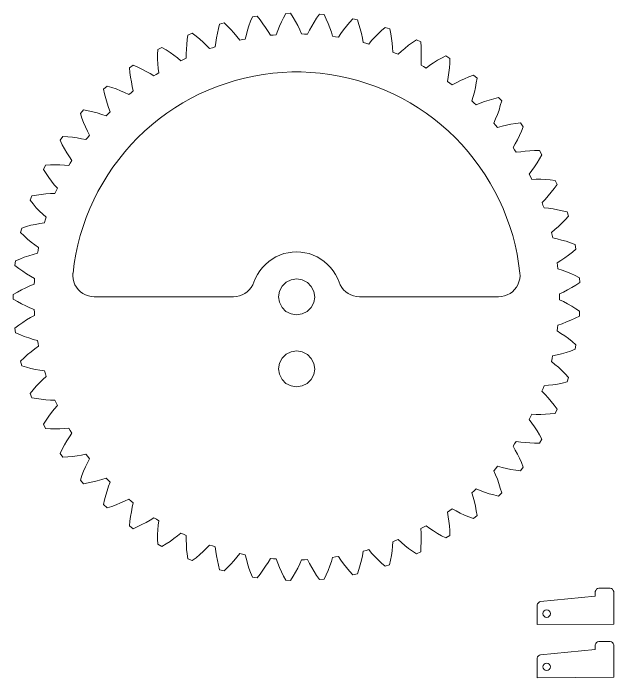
# Model space of a CAD drawing. Header units: inches. Extents: x 66 to 945, y 184 to 811.
# Drawn here: x 69.9 to 236.9, y 524.2 to 708.7 of the extents above; entities that cross this region are included whole.
import ezdxf

# ---------------------------------------------------------------- set-up
doc = ezdxf.new("R2010")
doc.units = ezdxf.units.IN
doc.header["$MEASUREMENT"] = 0
doc.layers.add('Layer 1', color=7, linetype='Continuous')

# ---------------------------------------------------------------- blocks, each defined once
blk = doc.blocks.new('block 2')
at = {"layer": 'Layer 1', "color": 250, "lineweight": 13, "true_color": 0x1d1d1b}
for points in [[(225.17, 627.37), (224.02, 627.99), (222.91, 628.62), (221.75, 629.15), (221.75, 630.75), (222.91, 631.29), (224.02, 631.86), (225.17, 632.53), (226.28, 633.2), (227.4, 633.95), (227.31, 635.28), (226.11, 635.86), (224.91, 636.44), (223.75, 636.93), (222.55, 637.38), (221.35, 637.78), (221.27, 638.62), (221.13, 639.38), (222.2, 640.05), (223.27, 640.75), (224.33, 641.56), (225.36, 642.36), (226.37, 643.24), (226.15, 644.53), (224.87, 644.98), (223.62, 645.38), (222.38, 645.73), (221.13, 646.04), (219.89, 646.31), (219.71, 647.11), (219.53, 647.87), (220.51, 648.67), (221.49, 649.51), (222.42, 650.4), (223.36, 651.33), (224.25, 652.32), (223.89, 653.56), (222.55, 653.87), (221.27, 654.14), (219.98, 654.36), (218.74, 654.54), (217.49, 654.63), (217.18, 655.38), (216.92, 656.14), (217.8, 657.03), (219.49, 658.98), (220.29, 660), (221.09, 661.12), (220.56, 662.31), (219.23, 662.45), (217.89, 662.54), (216.61, 662.63), (215.31, 662.63), (214.07, 662.58), (213.72, 663.34), (213.32, 664), (214.12, 665.03), (214.83, 666.05), (215.54, 667.16), (216.25, 668.27), (216.87, 669.43), (216.2, 670.58), (214.87, 670.58), (213.58, 670.49), (212.25, 670.4), (211.01, 670.27), (209.76, 670.09), (209.27, 670.76), (208.87, 671.43), (209.49, 672.49), (210.12, 673.6), (210.69, 674.81), (211.23, 676), (211.72, 677.2), (210.92, 678.27), (209.63, 678.09), (208.3, 677.87), (207.05, 677.65), (205.81, 677.34), (204.57, 677.03), (204.03, 677.65), (203.54, 678.23), (204.03, 679.38), (204.52, 680.58), (204.97, 681.78), (205.32, 683.07), (205.72, 684.36), (204.79, 685.29), (203.5, 684.98), (202.21, 684.58), (200.97, 684.18), (199.77, 683.78), (198.61, 683.29), (197.99, 683.87), (197.41, 684.36), (197.81, 685.55), (198.12, 686.8), (198.44, 688.09), (198.66, 689.38), (198.88, 690.71), (197.86, 691.51), (196.61, 691.07), (195.37, 690.53), (194.22, 690), (193.06, 689.42), (191.95, 688.8), (191.28, 689.29), (190.66, 689.73), (190.88, 690.98), (191.06, 692.27), (191.19, 693.55), (191.28, 694.84), (191.33, 696.18), (190.22, 696.89), (189.02, 696.27), (187.91, 695.64), (186.8, 694.93), (185.73, 694.27), (184.71, 693.51), (183.95, 693.91), (183.29, 694.31), (183.37, 695.55), (183.37, 698.13), (183.29, 699.42), (183.2, 700.75), (182, 701.33), (180.89, 700.58), (179.82, 699.82), (178.8, 698.97), (177.87, 698.17), (176.93, 697.33), (176.13, 697.64), (175.42, 697.91), (175.38, 699.2), (175.24, 700.44), (175.07, 701.73), (174.85, 703.02), (174.58, 704.35), (173.33, 704.75), (172.31, 703.91), (171.33, 702.97), (170.44, 702.08), (169.56, 701.15), (168.76, 700.17), (167.96, 700.39), (167.2, 700.62), (166.98, 701.82), (166.71, 703.11), (166.4, 704.35), (166, 705.59), (165.6, 706.89), (164.31, 707.15), (163.42, 706.17), (162.53, 705.15), (161.74, 704.13), (160.98, 703.11), (160.31, 702.04), (159.47, 702.17), (158.71, 702.31), (158.36, 703.5), (157.91, 704.71), (157.47, 705.91), (156.94, 707.11), (156.36, 708.35), (155.07, 708.44), (154.27, 707.37), (153.56, 706.26), (152.89, 705.15), (152.27, 704.04), (151.69, 702.93), (150.85, 702.93), (150.09, 702.97), (149.56, 704.13), (149.02, 705.28), (148.4, 706.4), (147.73, 707.55), (147.02, 708.71), (145.74, 708.66), (145.07, 707.46), (144.49, 706.31), (143.96, 705.11), (143.47, 703.95), (143.02, 702.75), (142.18, 702.66), (141.42, 702.62), (140.8, 703.68), (140.09, 704.75), (139.33, 705.82), (138.58, 706.89), (137.73, 707.95), (136.45, 707.73), (135.91, 706.49), (135.46, 705.24), (135.07, 704.04), (134.75, 702.8), (134.44, 701.55), (133.64, 701.42), (132.89, 701.24), (132.09, 702.26), (131.29, 703.24), (130.44, 704.22), (129.51, 705.15), (128.58, 706.09), (127.29, 705.73), (126.98, 704.44), (126.67, 703.15), (126.4, 701.91), (126.22, 700.62), (126.09, 699.38), (125.29, 699.11), (124.53, 698.89), (123.69, 699.78), (122.76, 700.66), (121.78, 701.51), (120.76, 702.35), (119.69, 703.2), (118.49, 702.66), (118.31, 701.38), (118.14, 700.04), (118.05, 698.75), (118, 697.47), (118, 696.22), (117.25, 695.86), (116.53, 695.51), (115.6, 696.31), (114.58, 697.11), (113.51, 697.82), (112.4, 698.53), (111.25, 699.25), (110.09, 698.62), (110.05, 697.25), (110.05, 695.95), (110.23, 693.38), (110.4, 692.13), (109.69, 691.69), (109.03, 691.29), (107.96, 691.96), (106.85, 692.58), (105.69, 693.2), (104.54, 693.78), (103.29, 694.31), (102.23, 693.56), (102.36, 692.22), (102.54, 690.94), (102.76, 689.65), (102.98, 688.4), (103.29, 687.16), (102.67, 686.63), (102.05, 686.14), (100.9, 686.71), (99.74, 687.2), (98.54, 687.69), (97.3, 688.09), (96.01, 688.49), (95.03, 687.6), (95.34, 686.32), (95.66, 685.03), (96.01, 683.78), (96.41, 682.58), (96.86, 681.38), (96.28, 680.8), (95.74, 680.23), (94.54, 680.63), (93.3, 681.03), (92.06, 681.34), (90.77, 681.61), (89.44, 681.87), (88.59, 680.85), (89.04, 679.61), (89.48, 678.36), (90.02, 677.16), (90.55, 676.01), (91.13, 674.9), (90.64, 674.23), (90.15, 673.61), (88.9, 673.87), (87.66, 674.1), (86.37, 674.27), (85.09, 674.41), (83.75, 674.5), (83, 673.43), (83.57, 672.19), (84.2, 671.03), (84.82, 669.92), (85.53, 668.81), (86.19, 667.79), (85.79, 667.08), (85.4, 666.41), (84.15, 666.5), (82.86, 666.59), (80.24, 666.59), (78.91, 666.5), (78.33, 665.34), (79.04, 664.19), (79.8, 663.12), (80.55, 662.1), (81.35, 661.08), (82.2, 660.14), (81.84, 659.39), (81.53, 658.68), (80.29, 658.63), (79, 658.54), (77.71, 658.41), (76.42, 658.23), (75.09, 658.01), (74.65, 656.77), (75.49, 655.74), (76.34, 654.72), (77.22, 653.79), (78.16, 652.9), (79.09, 652.05), (78.82, 651.25), (78.6, 650.49), (77.36, 650.32), (76.11, 650.09), (74.82, 649.83), (73.58, 649.47), (72.29, 649.07), (71.98, 647.83), (72.96, 646.89), (73.93, 646), (74.91, 645.16), (75.93, 644.4), (76.96, 643.65), (76.82, 642.85), (76.69, 642.09), (75.45, 641.74), (74.25, 641.38), (73, 640.93), (71.8, 640.45), (70.56, 639.91), (70.38, 638.62), (71.45, 637.82), (72.56, 637.07), (73.62, 636.36), (74.74, 635.69), (75.85, 635.07), (75.8, 634.27), (75.76, 633.47), (74.56, 632.98), (73.4, 632.49), (72.25, 631.91), (71.09, 631.29), (69.94, 630.62), (69.94, 629.29), (71.09, 628.62), (72.25, 628), (73.4, 627.42), (74.56, 626.89), (75.76, 626.44), (75.8, 625.6), (75.85, 624.8), (74.74, 624.22), (73.62, 623.55), (72.56, 622.84), (71.45, 622.09), (70.38, 621.29), (70.56, 620), (71.8, 619.46), (73, 618.97), (74.25, 618.53), (75.45, 618.13), (76.69, 617.82), (76.82, 617.02), (76.96, 616.22), (75.93, 615.5), (74.91, 614.7), (73.93, 613.91), (72.96, 613.02), (71.98, 612.08), (72.29, 610.8), (73.58, 610.44), (74.82, 610.08), (76.11, 609.82), (77.36, 609.55), (78.6, 609.37), (78.87, 608.57), (79.09, 607.86), (78.16, 607.02), (77.22, 606.08), (76.34, 605.15), (75.49, 604.17), (74.65, 603.15), (75.09, 601.9), (76.42, 601.68), (77.71, 601.51), (79, 601.37), (80.29, 601.28), (81.53, 601.24), (81.84, 600.48), (82.2, 599.77), (81.35, 598.79), (80.55, 597.81), (79.8, 596.79), (79.04, 595.68), (78.33, 594.57), (78.91, 593.37), (80.24, 593.33), (81.58, 593.28), (82.86, 593.33), (84.15, 593.37), (85.39, 593.5), (85.79, 592.79), (86.19, 592.12), (85.53, 591.06), (84.82, 589.99), (84.2, 588.84), (83.57, 587.68), (82.99, 586.48), (83.75, 585.41), (85.08, 585.5), (86.37, 585.59), (87.66, 585.77), (88.9, 585.99), (90.14, 586.26), (90.64, 585.59), (91.13, 584.97), (90.55, 583.86), (90.01, 582.7), (89.48, 581.5), (89.04, 580.3), (88.59, 579.02), (89.44, 578.04), (90.77, 578.26), (92.06, 578.57), (93.3, 578.88), (94.54, 579.24), (95.74, 579.64), (96.32, 579.06), (96.85, 578.48), (96.41, 577.33), (96.01, 576.08), (95.65, 574.84), (95.34, 573.6), (95.03, 572.26), (96.01, 571.37), (97.3, 571.77), (98.54, 572.22), (99.74, 572.71), (100.9, 573.19), (102.05, 573.73), (102.67, 573.19), (103.29, 572.71), (102.98, 571.51), (102.76, 570.26), (102.54, 568.98), (102.36, 567.69), (102.23, 566.35), (103.29, 565.55), (104.54, 566.13), (105.69, 566.71), (106.85, 567.29), (107.96, 567.95), (109.03, 568.62), (109.73, 568.18), (110.4, 567.78), (110.23, 566.53), (110.05, 563.95), (110.05, 562.62), (110.09, 561.29), (111.25, 560.66), (112.4, 561.33), (113.51, 562.04), (114.58, 562.8), (115.6, 563.55), (116.53, 564.35), (117.29, 564), (118, 563.69), (118, 562.4), (118.05, 561.16), (118.13, 559.82), (118.31, 558.54), (118.49, 557.2), (119.69, 556.71), (120.76, 557.51), (121.78, 558.36), (122.76, 559.25), (123.69, 560.13), (124.53, 561.02), (125.33, 560.76), (126.09, 560.49), (126.22, 559.25), (126.4, 558), (126.67, 556.71), (126.98, 555.43), (127.29, 554.14), (128.58, 553.83), (129.51, 554.76), (130.44, 555.69), (131.29, 556.67), (132.09, 557.65), (132.89, 558.67), (133.69, 558.49), (134.44, 558.32), (134.75, 557.11), (135.06, 555.87), (135.46, 554.63), (135.91, 553.38), (136.44, 552.14), (137.73, 551.96), (138.57, 552.98), (139.33, 554.05), (140.09, 555.12), (140.8, 556.18), (141.42, 557.29), (142.26, 557.21), (143.02, 557.16), (143.46, 555.96), (143.95, 554.76), (144.49, 553.6), (145.07, 552.41), (145.73, 551.25), (147.02, 551.21), (147.73, 552.36), (148.4, 553.47), (149.02, 554.63), (149.56, 555.78), (150.09, 556.94), (150.89, 556.94), (151.69, 556.98), (152.27, 555.87), (152.89, 554.76), (153.55, 553.65), (154.27, 552.54), (155.07, 551.43), (156.35, 551.56), (156.93, 552.76), (157.47, 553.96), (157.91, 555.21), (158.36, 556.41), (158.71, 557.6), (159.51, 557.74), (160.31, 557.83), (160.98, 556.81), (161.73, 555.78), (162.53, 554.76), (163.42, 553.74), (164.31, 552.76), (165.6, 553.03), (166, 554.27), (166.4, 555.56), (166.71, 556.8), (166.98, 558.05), (167.2, 559.29), (168, 559.52), (168.75, 559.74), (169.55, 558.76), (170.44, 557.83), (171.33, 556.9), (172.31, 556.01), (173.33, 555.12), (174.57, 555.56), (174.84, 556.85), (175.06, 558.14), (175.24, 559.43), (175.37, 560.71), (175.42, 561.96), (176.18, 562.27), (176.93, 562.58), (177.86, 561.74), (178.8, 560.89), (179.82, 560.09), (180.89, 559.34), (182, 558.58), (183.2, 559.12), (183.28, 560.45), (183.37, 561.78), (183.37, 564.36), (183.28, 565.6), (183.99, 566), (184.71, 566.4), (185.73, 565.65), (186.79, 564.94), (187.9, 564.27), (189.01, 563.6), (190.21, 562.98), (191.32, 563.69), (191.28, 565.02), (191.19, 566.36), (191.06, 567.65), (190.88, 568.89), (190.66, 570.13), (191.32, 570.63), (191.95, 571.07), (193.06, 570.49), (194.21, 569.91), (195.37, 569.33), (196.61, 568.85), (197.85, 568.36), (198.88, 569.2), (198.65, 570.53), (198.43, 571.82), (198.12, 573.07), (197.81, 574.31), (197.41, 575.51), (198.03, 576.09), (198.61, 576.62), (199.76, 576.13), (200.96, 575.69), (202.21, 575.29), (203.49, 574.93), (204.79, 574.62), (205.72, 575.55), (205.32, 576.84), (204.96, 578.09), (204.52, 579.33), (204.03, 580.53), (203.54, 581.64), (204.07, 582.26), (204.56, 582.89), (205.81, 582.53), (207.05, 582.26), (208.29, 582), (209.62, 581.78), (210.91, 581.64), (211.71, 582.66), (211.23, 583.91), (210.69, 585.11), (210.11, 586.26), (209.49, 587.37), (208.87, 588.48), (209.31, 589.15), (209.76, 589.82), (211, 589.64), (212.25, 589.46), (213.58, 589.37), (214.87, 589.33), (216.2, 589.33), (216.87, 590.44), (216.24, 591.64), (215.53, 592.75), (214.82, 593.82), (214.11, 594.88), (213.31, 595.86), (213.71, 596.62), (214.07, 597.33), (215.31, 597.29), (216.6, 597.29), (217.89, 597.33), (219.22, 597.46), (220.55, 597.6), (221.09, 598.8), (220.29, 599.86), (219.48, 600.93), (218.64, 601.91), (217.8, 602.84), (216.91, 603.77), (217.22, 604.53), (217.48, 605.28), (218.73, 605.38), (219.97, 605.55), (221.26, 605.73), (222.55, 606), (223.88, 606.31), (224.24, 607.55), (223.35, 608.53), (222.41, 609.51), (221.48, 610.4), (220.51, 611.2), (219.53, 612), (219.7, 612.8), (219.88, 613.56), (221.13, 613.82), (222.37, 614.13), (223.61, 614.49), (224.86, 614.89), (226.15, 615.38), (226.37, 616.67), (225.35, 617.51), (224.33, 618.35), (223.26, 619.11), (222.19, 619.82), (221.13, 620.49), (221.26, 621.34), (221.35, 622.09), (222.55, 622.49), (223.75, 622.98), (224.9, 623.47), (226.1, 624), (227.3, 624.63), (227.39, 625.96), (226.28, 626.67), (225.17, 627.37)], [(210.78, 636.57), (210.42, 639.2), (209.98, 641.82), (209.45, 644.4), (208.78, 646.97), (207.98, 649.51), (207.09, 652), (206.12, 654.49), (205, 656.89), (203.85, 659.24), (202.52, 661.55), (201.14, 663.82), (199.67, 666), (198.07, 668.13), (196.43, 670.22), (194.65, 672.22), (192.83, 674.13), (190.92, 675.95), (188.92, 677.69), (186.88, 679.37), (184.74, 680.93), (182.52, 682.44), (180.26, 683.82), (177.95, 685.11), (175.59, 686.31), (173.19, 687.37), (170.71, 688.4), (168.22, 689.24), (165.68, 690.04), (163.11, 690.71), (160.53, 691.24), (157.91, 691.73), (155.29, 692.04), (152.62, 692.26), (150, 692.4), (147.33, 692.4), (144.71, 692.26), (142.05, 692.04), (139.43, 691.73), (136.8, 691.24), (134.23, 690.71), (131.65, 690.04), (129.12, 689.24), (126.63, 688.4), (124.14, 687.37), (121.74, 686.31), (119.39, 685.11), (117.08, 683.82), (114.81, 682.44), (112.59, 680.93), (110.46, 679.37), (108.41, 677.69), (106.41, 675.95), (104.5, 674.13), (102.68, 672.22), (100.91, 670.22), (99.26, 668.13), (97.66, 666), (96.2, 663.82), (94.82, 661.55), (93.49, 659.24), (92.33, 656.89), (91.22, 654.49), (90.24, 652), (89.35, 649.51), (88.55, 646.97), (87.89, 644.4), (87.35, 641.82), (86.91, 639.2), (86.55, 636.57)], [(160.49, 634), (160.04, 635.11), (159.51, 636.17), (158.84, 637.15), (158.13, 638.13), (157.29, 638.97), (156.4, 639.77), (155.42, 640.44), (154.4, 641.06), (153.33, 641.55), (152.18, 641.95), (151.02, 642.22), (149.87, 642.4), (148.67, 642.44), (147.47, 642.4), (146.31, 642.22), (145.16, 641.95), (144, 641.55), (142.94, 641.06), (141.91, 640.44), (140.94, 639.77), (140.05, 638.97), (139.2, 638.13), (138.49, 637.15), (137.83, 636.17), (137.29, 635.11), (136.85, 634)], [(86.51, 636.57), (86.47, 635.77), (86.55, 634.93), (86.78, 634.13), (87.09, 633.33), (87.49, 632.62), (88.02, 631.95), (88.6, 631.37), (89.26, 630.88), (90.02, 630.53), (90.82, 630.22), (91.62, 630.04), (92.46, 630)], [(153.47, 628.35), (152.76, 626.98), (151.65, 625.86), (150.22, 625.2), (148.67, 624.93), (147.16, 625.2), (145.74, 625.91), (144.67, 627.02), (143.96, 628.44), (143.69, 629.95), (143.96, 631.51), (144.67, 632.88), (145.78, 633.99), (147.2, 634.71), (148.76, 634.93), (150.27, 634.71), (151.69, 633.95), (152.76, 632.84), (153.47, 631.46), (153.73, 629.91), (153.47, 628.35)], [(153.73, 629.91), (153.47, 628.35), (152.76, 626.98), (151.64, 625.86), (150.22, 625.2), (148.67, 624.93), (147.16, 625.2), (145.74, 625.91), (144.67, 627.02), (143.96, 628.44), (143.69, 629.95), (143.96, 631.51), (144.67, 632.88), (145.78, 634), (147.2, 634.71), (148.76, 634.93), (150.27, 634.71), (151.69, 633.95), (152.76, 632.84), (153.47, 631.46), (153.73, 629.91)], [(153.73, 629.91), (153.47, 628.35), (152.76, 626.98), (151.64, 625.86), (150.22, 625.2), (148.67, 624.93), (147.16, 625.2), (145.74, 625.91), (144.67, 627.02), (143.96, 628.44), (143.69, 629.95), (143.96, 631.51), (144.67, 632.88), (145.78, 634), (147.2, 634.71), (148.76, 634.93), (150.27, 634.71), (151.69, 633.95), (152.76, 632.84), (153.47, 631.46), (153.73, 629.91)], [(204.83, 630), (205.67, 630.04), (206.47, 630.22), (207.27, 630.53), (208.03, 630.88), (208.69, 631.37), (209.27, 631.95), (209.8, 632.62), (210.2, 633.33), (210.51, 634.13), (210.74, 634.93), (210.83, 635.77), (210.78, 636.57)], [(131.16, 630), (132.01, 630.04), (132.81, 630.22), (133.56, 630.49), (134.32, 630.88), (134.98, 631.37), (135.56, 631.91), (136.09, 632.57), (136.49, 633.28), (136.85, 634.04)], [(160.49, 634.04), (160.84, 633.28), (161.24, 632.57), (161.77, 631.91), (162.35, 631.37), (163.02, 630.88), (163.77, 630.49), (164.53, 630.22), (165.33, 630.04), (166.17, 630)], [(92.46, 629.95), (131.16, 629.95)], [(166.17, 629.95), (204.83, 629.95)], [(153.73, 609.91), (153.47, 608.35), (152.76, 606.97), (151.64, 605.86), (150.22, 605.2), (148.67, 604.93), (147.16, 605.2), (145.74, 605.91), (144.67, 607.02), (143.96, 608.44), (143.69, 609.95), (143.96, 611.51), (144.67, 612.88), (145.78, 614), (147.2, 614.71), (148.76, 614.93), (150.27, 614.71), (151.69, 613.95), (152.76, 612.84), (153.47, 611.46), (153.73, 609.91)]]:
    blk.add_lwpolyline(points, dxfattribs=at)

msp = doc.modelspace()

# ---------------------------------------------------------------- linework, layer by layer
at = {"layer": 'Layer 1', "color": 250, "lineweight": 13, "true_color": 0x1d1d1b}
for points, knots in [([(215.58, 538.97), (215.58, 538.97), (215.58, 544.38), (215.58, 544.38), (215.67, 544.87), (216.05, 545.25), (216.54, 545.34), (216.54, 545.34), (231.74, 546.82), (231.74, 546.82), (231.74, 546.82), (231.74, 548.1), (231.74, 548.1), (231.83, 548.59), (232.21, 548.97), (232.7, 549.06), (232.7, 549.06), (235.9, 549.06), (235.9, 549.06), (236.39, 548.97), (236.77, 548.59), (236.86, 548.1), (236.86, 548.1), (236.86, 539.09), (236.86, 539.09), (236.86, 539.09), (215.58, 538.97), (215.58, 538.97)], [0, 0, 0, 0, 1, 1, 1, 2, 2, 2, 3, 3, 3, 4, 4, 4, 5, 5, 5, 6, 6, 6, 7, 7, 7, 8, 8, 8, 9, 9, 9, 9]), ([(218.22, 543.02), (218.79, 543.02), (219.26, 542.56), (219.26, 541.98), (219.26, 541.41), (218.79, 540.94), (218.22, 540.94), (217.64, 540.94), (217.18, 541.41), (217.18, 541.98), (217.18, 542.56), (217.64, 543.02), (218.22, 543.02)], [0, 0, 0, 0, 1, 1, 1, 2, 2, 2, 3, 3, 3, 4, 4, 4, 4]), ([(215.58, 524.18), (215.58, 524.18), (215.58, 529.59), (215.58, 529.59), (215.67, 530.08), (216.05, 530.46), (216.54, 530.55), (216.54, 530.55), (231.74, 532.03), (231.74, 532.03), (231.74, 532.03), (231.74, 533.31), (231.74, 533.31), (231.83, 533.8), (232.21, 534.18), (232.7, 534.27), (232.7, 534.27), (235.9, 534.27), (235.9, 534.27), (236.39, 534.18), (236.77, 533.8), (236.86, 533.31), (236.86, 533.31), (236.86, 524.3), (236.86, 524.3), (236.86, 524.3), (215.58, 524.18), (215.58, 524.18)], [0, 0, 0, 0, 1, 1, 1, 2, 2, 2, 3, 3, 3, 4, 4, 4, 5, 5, 5, 6, 6, 6, 7, 7, 7, 8, 8, 8, 9, 9, 9, 9]), ([(218.22, 528.23), (218.79, 528.23), (219.26, 527.76), (219.26, 527.19), (219.26, 526.62), (218.79, 526.15), (218.22, 526.15), (217.64, 526.15), (217.18, 526.62), (217.18, 527.19), (217.18, 527.76), (217.64, 528.23), (218.22, 528.23)], [0, 0, 0, 0, 1, 1, 1, 2, 2, 2, 3, 3, 3, 4, 4, 4, 4])]:
    msp.add_open_spline(points, degree=3, knots=knots, dxfattribs=at)

# ---------------------------------------------------------------- block references
at = {"layer": 'Layer 1'}
msp.add_blockref('block 2', (0, 0), dxfattribs=at)

doc.saveas('drawing.dxf')
